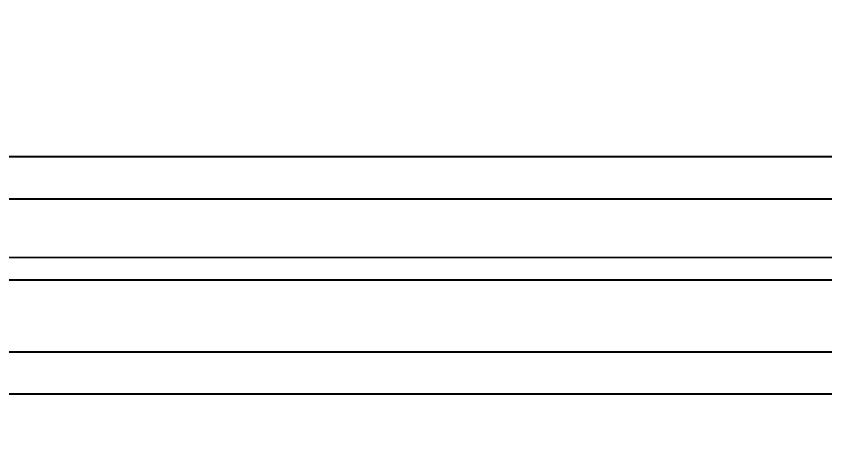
# Model space of a CAD drawing. Header units: millimetres. Extents: x 1236 to 1656, y -100 to 494.
# Drawn here: x 1380.635 to 1383.655, y 390.722 to 392.316 of the extents above; entities that cross this region are included whole.
import ezdxf

# ---------------------------------------------------------------- set-up
doc = ezdxf.new("R2010")
doc.units = ezdxf.units.MM
doc.header["$LTSCALE"] = 0.1
doc.layers.add('DIM', color=3, linetype='Continuous')
doc.styles.get("Standard").update_dxf_attribs({"font": 'arial.ttf'})
doc.dimstyles.new('ISO-25', dxfattribs={"dimtxt": 2.5, "dimasz": 2.5, "dimexe": 1.25, "dimexo": 0.625, "dimtad": 1, "dimlfac": 5, "dimtxsty": 'Standard', "dimcen": 2.5, "dimadec": 0, "dimazin": 0, "dimtfac": 1, "dimtmove": 0, "dimatfit": 3, "dimfxl": 0, "dimarcsym": 0})

# ---------------------------------------------------------------- blocks, each defined once
blk = doc.blocks.new('*D46')
at = {"layer": 'Defpoints', "color": 0}
for p in [(1353.4582, 391.7923), (1406.9365, 391.792), (1406.9365, 381.2448)]:
    blk.add_point(p, dxfattribs=at)
at = {"layer": 'DIM', "color": 0, "lineweight": -2}
for p, q in [((1353.4582, 391.1673), (1353.4582, 379.9948)), ((1406.9365, 391.167), (1406.9365, 379.9948)), ((1355.9582, 381.2448), (1404.4365, 381.2448))]:
    blk.add_line(p, q, dxfattribs=at)
at = {"layer": 'DIM', "color": 0}
for points in [[(1355.9582, 381.6614), (1355.9582, 380.8281), (1353.4582, 381.2448)], [(1404.4365, 381.6614), (1404.4365, 380.8281), (1406.9365, 381.2448)]]:
    blk.add_solid(points, dxfattribs=at)
at = {"layer": 'DIM', "color": 0, "insert": (1399.1948, 383.1462), "char_height": 2.5, "attachment_point": 5}
blk.add_mtext('267.5', dxfattribs=at)
blk = doc.blocks.new('*D55')
at = {"layer": 'Defpoints', "color": 0}
for p in [(1380.1973, 411.5298), (1432.6691, -43.8302), (1441.94, -43.8302)]:
    blk.add_point(p, dxfattribs=at)
at = {"layer": 'DIM', "color": 0, "lineweight": -2}
for p, q in [((1380.8223, 411.5298), (1443.19, 411.5298)), ((1441.94, 409.0298), (1441.94, -41.3302)), ((1433.2941, -43.8302), (1443.19, -43.8302))]:
    blk.add_line(p, q, dxfattribs=at)
at = {"layer": 'DIM', "color": 0}
for points in [[(1441.5233, 409.0298), (1442.3566, 409.0298), (1441.94, 411.5298)], [(1441.5233, -41.3302), (1442.3566, -41.3302), (1441.94, -43.8302)]]:
    blk.add_solid(points, dxfattribs=at)
at = {"layer": 'DIM', "color": 0, "insert": (1439.6762, 183.8498), "char_height": 2.5, "attachment_point": 5, "rotation": 90}
blk.add_mtext('(2280)', dxfattribs=at)

msp = doc.modelspace()

# ---------------------------------------------------------------- linework, layer by layer
for p, q in [((1390.09, 391.7902), (1380.1973, 391.7902)), ((1380.1973, 391.6337), (1389.8853, 391.6328)), ((1389.8708, 391.4143), (1380.1973, 391.4136)), ((1406.512, 391.3297), (1353.8824, 391.3297)), ((1380.1973, 391.0623), (1392.6474, 391.0623)), ((1380.6085, 390.9044), (1382.7726, 390.9044)), ((1382.7726, 390.9044), (1382.7931, 390.9044)), ((1382.7931, 390.9044), (1382.8132, 390.9044)), ((1382.8132, 390.9044), (1383.132, 390.9044)), ((1383.132, 390.9044), (1383.1554, 390.9044)), ((1383.1554, 390.9044), (1383.4254, 390.9044)), ((1383.4254, 390.9044), (1383.5542, 390.9044)), ((1383.5542, 390.9044), (1383.5949, 390.9045)), ((1383.5949, 390.9045), (1383.6254, 390.9045)), ((1383.6254, 390.9045), (1383.89, 390.9045))]:
    msp.add_line(p, q)

# ---------------------------------------------------------------- dimensions: what is measured, and where the dimension line sits
at = {"layer": 'DIM'}
dim = msp.add_linear_dim(base=(1441.94, -43.8302), p1=(1380.1973, 411.5298), p2=(1432.6691, -43.8302), angle=90, text='(2280)', dimstyle='ISO-25', dxfattribs=at)
dim.commit()
dim.dimension.update_dxf_attribs({"geometry": '*D55', "text_midpoint": (1439.6762, 183.8498)})
dim = msp.add_linear_dim(base=(1406.9365, 381.2448), p1=(1353.4582, 391.7923), p2=(1406.9365, 391.792), text='267.5', dimstyle='ISO-25', dxfattribs=at)
dim.commit()
dim.dimension.update_dxf_attribs({"geometry": '*D46', "text_midpoint": (1399.1948, 381.2448), "dimtype": 160})

doc.saveas('drawing.dxf')
